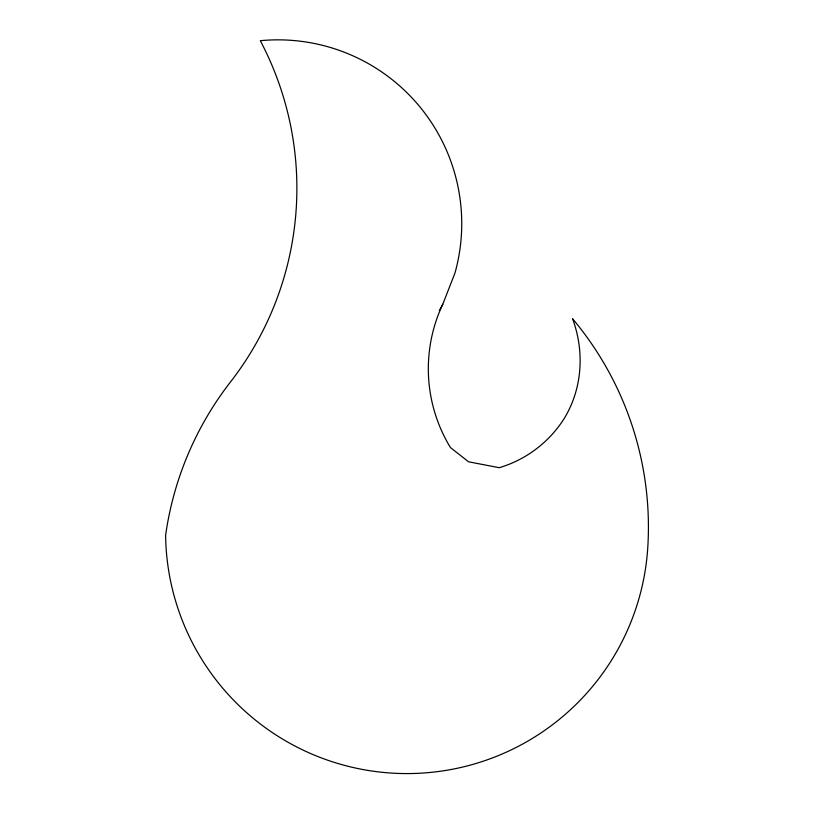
<?xml version="1.0" encoding="UTF-8"?>
<svg xmlns="http://www.w3.org/2000/svg" width="814" height="814" viewBox="0 0 814 814"><rect width="100%" height="100%" fill="white"/><g stroke="black" fill="none" stroke-linecap="round" stroke-linejoin="round"><path stroke-width="1.22" d="M442.765 304.283L454.955 273.066A183.761 183.761 0 0 0 363.736 61.091L363.665 61.06A183.669 183.669 0 0 0 260.297 40.7A315.832 315.832 0 0 1 230.464 382A323.423 323.423 0 0 0 165.608 535.307A241.331 241.331 0 0 0 400.885 773.504A241.331 241.331 0 0 0 647.781 547.384A324.003 324.003 0 0 0 572.547 318.712C584.696 351.373 582.488 388.756 564.102 418.661C549.216 442.206 525.946 459.798 499.247 467.704L468.549 461.792L450.447 447.568A151.353 151.353 0 0 1 442.765 304.283L439.326 310.653"/></g></svg>
